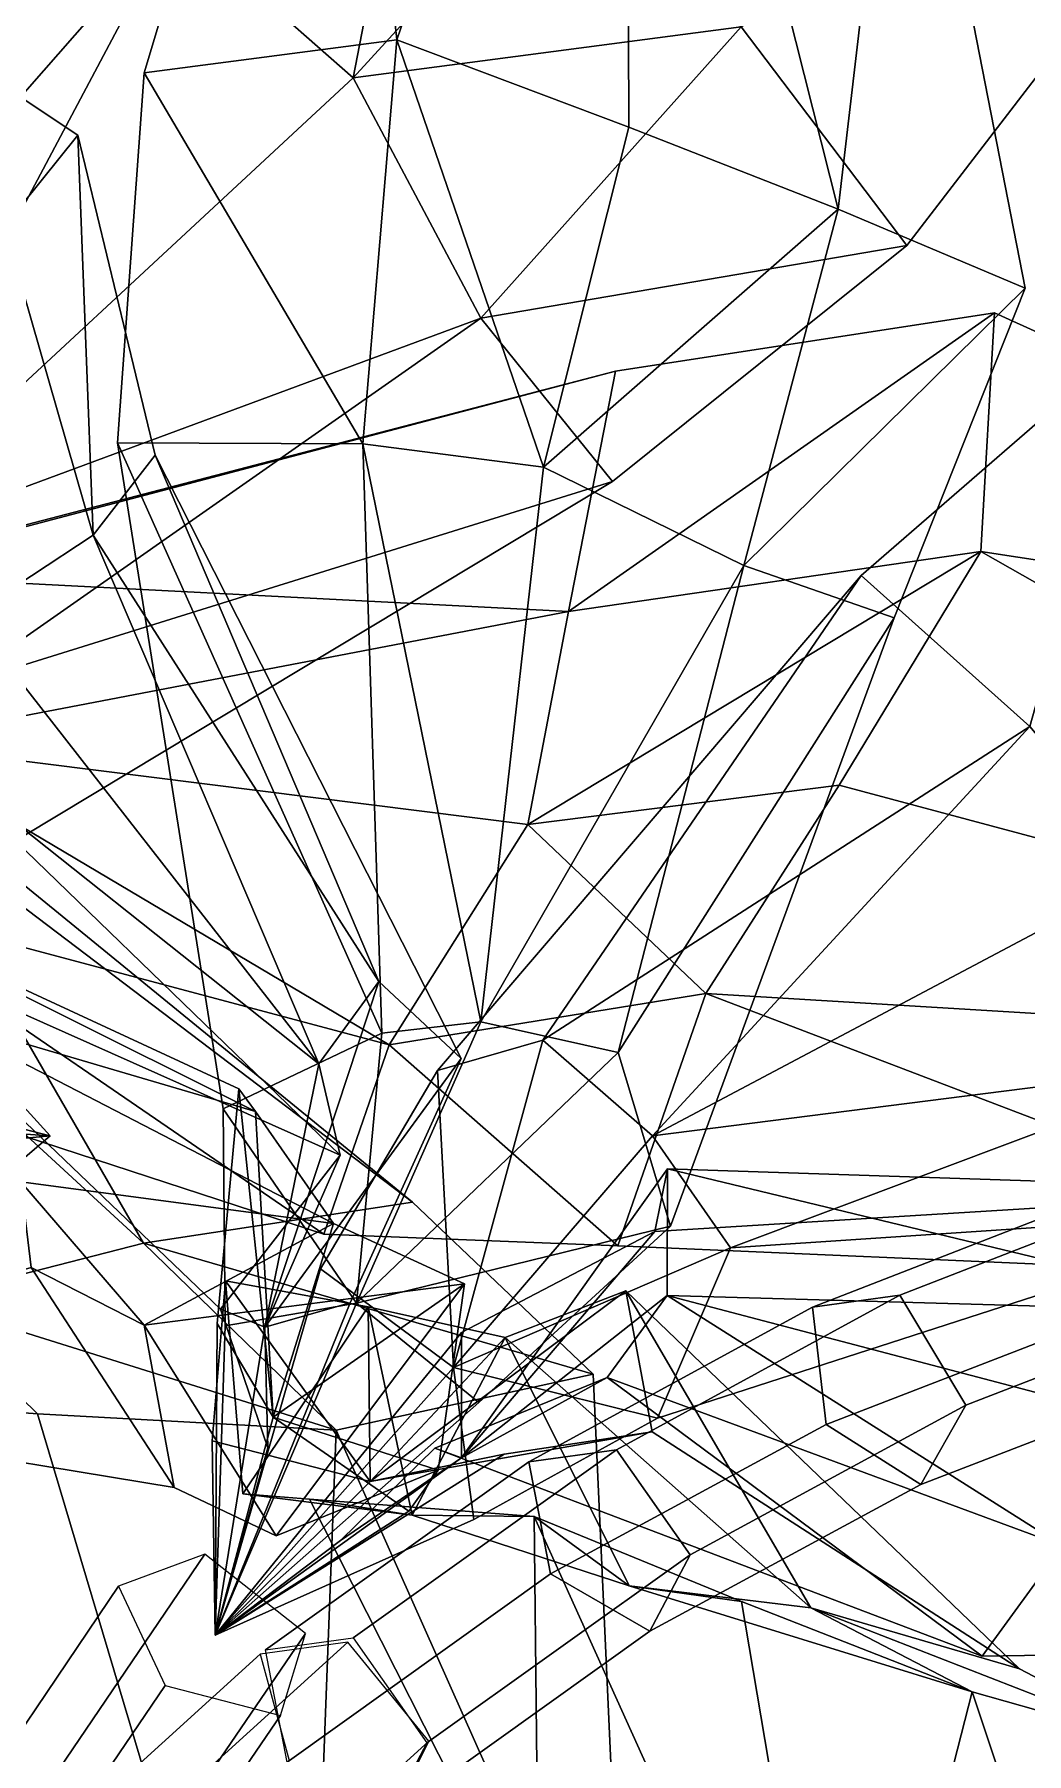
# Model space of a CAD drawing. Header units: metres. Extents: x -488 to 282, y -579 to 399.
# Drawn here: x 169.63 to 194.58, y 228.45 to 271.71 of the extents above; entities that cross this region are included whole.
import ezdxf

# ---------------------------------------------------------------- set-up
doc = ezdxf.new("R2010")
doc.units = ezdxf.units.M

msp = doc.modelspace()

# ---------------------------------------------------------------- linework, layer by layer
at = {"layer": 'coreopsi_1InfInt', "color": 3}
for points in [[(171.3314, 225.6401, 360.0461), (177.5114, 231.2582, 366.3873), (175.308, 230.9546, 368.8033), (169.1771, 225.3781, 362.5108)], [(173.3119, 223.0944, 360.2071), (179.5514, 228.7646, 366.6086), (177.5114, 231.2582, 366.3873), (171.3314, 225.6401, 360.0461)], [(169.1771, 225.3781, 362.5108), (175.308, 230.9546, 368.8033), (176.0393, 228.2806, 370.4598), (169.878, 222.6767, 364.1357)], [(172.4188, 221.2735, 362.7201), (178.6468, 226.9349, 369.1112), (179.5514, 228.7646, 366.6086), (173.3119, 223.0944, 360.2071)]]:
    msp.add_3dface(points, dxfattribs=at)
at = {"layer": 'coreopsi_1Pdcel', "color": 3}
for points in [[(191.3972, 239.9874, 380.1474), (198.8384, 242.8814, 387.2971), (196.6351, 242.5778, 389.7132), (189.1939, 239.6838, 382.5635)], [(193.0567, 237.2216, 379.9875), (200.2922, 240.0202, 386.9376), (198.8384, 242.8814, 387.2971), (191.3972, 239.9874, 380.1474)], [(189.1939, 239.6838, 382.5635), (196.6351, 242.5778, 389.7132), (196.7801, 239.5362, 390.7888), (189.5446, 236.7377, 383.8387)], [(184.2653, 236.1005, 373.155), (191.3972, 239.9874, 380.1474), (189.1939, 239.6838, 382.5635), (182.062, 235.7969, 375.5711)], [(182.062, 235.7969, 375.5711), (189.1939, 239.6838, 382.5635), (189.5446, 236.7377, 383.8387), (182.6087, 232.9737, 377.0406)], [(186.1208, 233.4577, 373.1894), (193.0567, 237.2216, 379.9875), (191.3972, 239.9874, 380.1474), (184.2653, 236.1005, 373.155)], [(191.9182, 235.2247, 382.2558), (199.0273, 237.9646, 389.0832), (200.2922, 240.0202, 386.9376), (193.0567, 237.2216, 379.9875)], [(189.5446, 236.7377, 383.8387), (196.7801, 239.5362, 390.7888), (199.0273, 237.9646, 389.0832), (191.9182, 235.2247, 382.2558)], [(185.1029, 231.5363, 375.5771), (191.9182, 235.2247, 382.2558), (193.0567, 237.2216, 379.9875), (186.1208, 233.4577, 373.1894)], [(182.6087, 232.9737, 377.0406), (189.5446, 236.7377, 383.8387), (191.9182, 235.2247, 382.2558), (185.1029, 231.5363, 375.5771)], [(177.644, 231.3655, 366.5218), (184.2653, 236.1005, 373.155), (182.062, 235.7969, 375.5711), (175.4407, 231.0619, 368.9378)], [(175.4407, 231.0619, 368.9378), (182.062, 235.7969, 375.5711), (182.6087, 232.9737, 377.0406), (175.9875, 228.2387, 370.4073)], [(179.4996, 228.7227, 366.5561), (186.1208, 233.4577, 373.1894), (184.2653, 236.1005, 373.155), (177.644, 231.3655, 366.5218)], [(169.4308, 226.8535, 360.6237), (173.9168, 233.4702, 367.3008), (171.7487, 232.6665, 369.5551), (167.3506, 226.1635, 362.9955)], [(171.8163, 224.6783, 360.7039), (176.4455, 231.48, 367.5721), (173.9168, 233.4702, 367.3008), (169.4308, 226.8535, 360.6237)], [(178.4816, 226.8013, 368.9438), (185.1029, 231.5363, 375.5771), (186.1208, 233.4577, 373.1894), (179.4996, 228.7227, 366.5561)], [(175.9875, 228.2387, 370.4073), (182.6087, 232.9737, 377.0406), (185.1029, 231.5363, 375.5771), (178.4816, 226.8013, 368.9438)], [(167.3506, 226.1635, 362.9955), (171.7487, 232.6665, 369.5551), (172.9172, 230.172, 371.2408), (168.4311, 223.5554, 364.5637)], [(171.1892, 222.6092, 363.1757), (175.8184, 229.4109, 370.0439), (176.4455, 231.48, 367.5721), (171.8163, 224.6783, 360.7039)], [(168.4311, 223.5554, 364.5637), (172.9172, 230.172, 371.2408), (175.8184, 229.4109, 370.0439), (171.1892, 222.6092, 363.1757)]]:
    msp.add_3dface(points, dxfattribs=at)
at = {"layer": 'coreopsi_1Petal1', "color": 3}
for points in [[(184.5103, 288.4387, 361.918), (177.1407, 286.5629, 367.104), (178.7415, 271.5692, 375.5932)], [(184.5103, 288.4387, 361.918), (178.7415, 271.5692, 375.5932), (177.1407, 286.5629, 367.104)], [(184.5103, 288.4387, 361.918), (178.7415, 271.5692, 375.5932), (184.5807, 269.3745, 374.4437)], [(184.5103, 288.4387, 361.918), (184.5807, 269.3745, 374.4437), (178.7415, 271.5692, 375.5932)], [(189.8455, 267.3092, 373.4946), (191.4576, 281.1165, 363.3979), (184.5103, 288.4387, 361.918)], [(189.8455, 267.3092, 373.4946), (184.5103, 288.4387, 361.918), (191.4576, 281.1165, 363.3979)], [(184.5807, 269.3745, 374.4437), (189.8455, 267.3092, 373.4946), (184.5103, 288.4387, 361.918)], [(184.5807, 269.3745, 374.4437), (184.5103, 288.4387, 361.918), (189.8455, 267.3092, 373.4946)], [(178.7415, 271.5692, 375.5932), (177.1407, 286.5629, 367.104), (172.3906, 270.7358, 377.2328)], [(178.7415, 271.5692, 375.5932), (172.3906, 270.7358, 377.2328), (177.1407, 286.5629, 367.104)], [(180.2318, 283.9312, 429.9157), (173.1601, 274.5591, 426.3235), (177.6488, 270.6123, 427.1602)], [(180.2318, 283.9312, 429.9157), (177.6488, 270.6123, 427.1602), (173.1601, 274.5591, 426.3235)], [(184.0649, 277.6402, 431.9188), (180.2318, 283.9312, 429.9157), (177.6488, 270.6123, 427.1602)], [(184.0649, 277.6402, 431.9188), (177.6488, 270.6123, 427.1602), (180.2318, 283.9312, 429.9157)], [(191.5683, 266.3904, 433.706), (204.3312, 283.0212, 429.6208), (187.4053, 271.8947, 433.7804)], [(191.5683, 266.3904, 433.706), (187.4053, 271.8947, 433.7804), (204.3312, 283.0212, 429.6208)], [(194.5479, 265.3249, 370.8805), (191.4576, 281.1165, 363.3979), (189.8455, 267.3092, 373.4946)], [(194.5479, 265.3249, 370.8805), (189.8455, 267.3092, 373.4946), (191.4576, 281.1165, 363.3979)], [(173.1601, 274.5591, 426.3235), (167.4145, 279.0027, 423.8568), (160.6999, 260.3441, 426.7857)], [(173.1601, 274.5591, 426.3235), (160.6999, 260.3441, 426.7857), (167.4145, 279.0027, 423.8568)], [(170.7247, 269.1678, 380.5741), (156.416, 278.6892, 384.992), (168.8776, 266.8724, 385.4938)], [(170.7247, 269.1678, 380.5741), (168.8776, 266.8724, 385.4938), (156.416, 278.6892, 384.992)], [(177.6488, 270.6123, 427.1602), (187.4053, 271.8947, 433.7804), (184.0649, 277.6402, 431.9188)], [(177.6488, 270.6123, 427.1602), (184.0649, 277.6402, 431.9188), (187.4053, 271.8947, 433.7804)], [(164.6687, 258.5722, 425.9357), (173.1601, 274.5591, 426.3235), (160.6999, 260.3441, 426.7857)], [(164.6687, 258.5722, 425.9357), (160.6999, 260.3441, 426.7857), (173.1601, 274.5591, 426.3235)], [(177.6488, 270.6123, 427.1602), (173.1601, 274.5591, 426.3235), (164.6687, 258.5722, 425.9357)], [(177.6488, 270.6123, 427.1602), (164.6687, 258.5722, 425.9357), (173.1601, 274.5591, 426.3235)], [(177.6488, 270.6123, 427.1602), (180.8535, 264.5697, 428.3483), (187.4053, 271.8947, 433.7804)], [(177.6488, 270.6123, 427.1602), (187.4053, 271.8947, 433.7804), (180.8535, 264.5697, 428.3483)], [(180.8535, 264.5697, 428.3483), (191.5683, 266.3904, 433.706), (187.4053, 271.8947, 433.7804)], [(180.8535, 264.5697, 428.3483), (187.4053, 271.8947, 433.7804), (191.5683, 266.3904, 433.706)], [(178.7415, 271.5692, 375.5932), (172.3906, 270.7358, 377.2328), (177.888, 261.4069, 375.8519)], [(178.7415, 271.5692, 375.5932), (177.888, 261.4069, 375.8519), (172.3906, 270.7358, 377.2328)], [(178.7415, 271.5692, 375.5932), (177.888, 261.4069, 375.8519), (182.4361, 260.821, 373.8227)], [(178.7415, 271.5692, 375.5932), (182.4361, 260.821, 373.8227), (177.888, 261.4069, 375.8519)], [(184.5807, 269.3745, 374.4437), (178.7415, 271.5692, 375.5932), (182.4361, 260.821, 373.8227)], [(184.5807, 269.3745, 374.4437), (182.4361, 260.821, 373.8227), (178.7415, 271.5692, 375.5932)], [(164.6687, 258.5722, 425.9357), (180.8535, 264.5697, 428.3483), (177.6488, 270.6123, 427.1602)], [(164.6687, 258.5722, 425.9357), (177.6488, 270.6123, 427.1602), (180.8535, 264.5697, 428.3483)], [(177.888, 261.4069, 375.8519), (172.3906, 270.7358, 377.2328), (171.7234, 261.4329, 377.4705)], [(177.888, 261.4069, 375.8519), (171.7234, 261.4329, 377.4705), (172.3906, 270.7358, 377.2328)], [(171.1122, 259.1106, 380.8239), (170.7247, 269.1678, 380.5741), (168.8776, 266.8724, 385.4938)], [(171.1122, 259.1106, 380.8239), (168.8776, 266.8724, 385.4938), (170.7247, 269.1678, 380.5741)], [(172.6655, 261.1201, 377.2332), (170.7247, 269.1678, 380.5741), (171.1122, 259.1106, 380.8239)], [(172.6655, 261.1201, 377.2332), (171.1122, 259.1106, 380.8239), (170.7247, 269.1678, 380.5741)], [(182.4361, 260.821, 373.8227), (189.8455, 267.3092, 373.4946), (184.5807, 269.3745, 374.4437)], [(182.4361, 260.821, 373.8227), (184.5807, 269.3745, 374.4437), (189.8455, 267.3092, 373.4946)], [(182.4361, 260.821, 373.8227), (187.4671, 258.3462, 372.4678), (189.8455, 267.3092, 373.4946)], [(182.4361, 260.821, 373.8227), (189.8455, 267.3092, 373.4946), (187.4671, 258.3462, 372.4678)], [(187.4671, 258.3462, 372.4678), (194.5479, 265.3249, 370.8805), (189.8455, 267.3092, 373.4946)], [(187.4671, 258.3462, 372.4678), (189.8455, 267.3092, 373.4946), (194.5479, 265.3249, 370.8805)], [(167.9981, 257.0612, 385.2254), (171.1122, 259.1106, 380.8239), (168.8776, 266.8724, 385.4938)], [(167.9981, 257.0612, 385.2254), (168.8776, 266.8724, 385.4938), (171.1122, 259.1106, 380.8239)], [(184.1668, 260.4536, 428.6646), (191.5683, 266.3904, 433.706), (180.8535, 264.5697, 428.3483)], [(184.1668, 260.4536, 428.6646), (180.8535, 264.5697, 428.3483), (191.5683, 266.3904, 433.706)], [(191.2544, 257.0304, 370.66), (194.5479, 265.3249, 370.8805), (187.4671, 258.3462, 372.4678)], [(191.2544, 257.0304, 370.66), (187.4671, 258.3462, 372.4678), (194.5479, 265.3249, 370.8805)], [(183.0632, 257.1903, 431.9907), (193.7778, 264.7002, 433.1743), (184.2466, 263.2365, 427.4207)], [(183.0632, 257.1903, 431.9907), (184.2466, 263.2365, 427.4207), (193.7778, 264.7002, 433.1743)], [(193.4339, 258.6979, 438.3878), (193.7778, 264.7002, 433.1743), (183.0632, 257.1903, 431.9907)], [(193.4339, 258.6979, 438.3878), (183.0632, 257.1903, 431.9907), (193.7778, 264.7002, 433.1743)], [(193.4339, 258.6979, 438.3878), (213.8993, 255.5603, 440.64), (193.7778, 264.7002, 433.1743)], [(193.4339, 258.6979, 438.3878), (193.7778, 264.7002, 433.1743), (213.8993, 255.5603, 440.64)], [(167.625, 255.2988, 426.7841), (180.8535, 264.5697, 428.3483), (164.6687, 258.5722, 425.9357)], [(167.625, 255.2988, 426.7841), (164.6687, 258.5722, 425.9357), (180.8535, 264.5697, 428.3483)], [(167.625, 255.2988, 426.7841), (184.1668, 260.4536, 428.6646), (180.8535, 264.5697, 428.3483)], [(167.625, 255.2988, 426.7841), (180.8535, 264.5697, 428.3483), (184.1668, 260.4536, 428.6646)], [(194.6584, 254.2957, 373.0282), (197.4368, 264.181, 369.3246), (190.4177, 258.0916, 370.1595)], [(194.6584, 254.2957, 373.0282), (190.4177, 258.0916, 370.1595), (197.4368, 264.181, 369.3246)], [(164.8701, 258.1264, 426.9238), (184.2466, 263.2365, 427.4207), (165.4874, 258.348, 420.8776)], [(164.8701, 258.1264, 426.9238), (165.4874, 258.348, 420.8776), (184.2466, 263.2365, 427.4207)], [(183.0632, 257.1903, 431.9907), (184.2466, 263.2365, 427.4207), (164.8701, 258.1264, 426.9238)], [(183.0632, 257.1903, 431.9907), (164.8701, 258.1264, 426.9238), (184.2466, 263.2365, 427.4207)], [(178.3641, 246.5751, 381.0111), (171.7234, 261.4329, 377.4705), (174.3826, 244.6768, 378.5457)], [(178.3641, 246.5751, 381.0111), (174.3826, 244.6768, 378.5457), (171.7234, 261.4329, 377.4705)], [(177.888, 261.4069, 375.8519), (171.7234, 261.4329, 377.4705), (178.3641, 246.5751, 381.0111)], [(177.888, 261.4069, 375.8519), (178.3641, 246.5751, 381.0111), (171.7234, 261.4329, 377.4705)], [(180.8603, 246.8681, 378.3234), (177.888, 261.4069, 375.8519), (178.3641, 246.5751, 381.0111)], [(180.8603, 246.8681, 378.3234), (178.3641, 246.5751, 381.0111), (177.888, 261.4069, 375.8519)], [(182.4361, 260.821, 373.8227), (177.888, 261.4069, 375.8519), (180.8603, 246.8681, 378.3234)], [(182.4361, 260.821, 373.8227), (180.8603, 246.8681, 378.3234), (177.888, 261.4069, 375.8519)], [(178.2956, 247.8747, 378.8287), (172.6655, 261.1201, 377.2332), (171.1122, 259.1106, 380.8239)], [(178.2956, 247.8747, 378.8287), (171.1122, 259.1106, 380.8239), (172.6655, 261.1201, 377.2332)], [(180.3665, 245.9381, 375.0853), (172.6655, 261.1201, 377.2332), (178.2956, 247.8747, 378.8287)], [(180.3665, 245.9381, 375.0853), (178.2956, 247.8747, 378.8287), (172.6655, 261.1201, 377.2332)], [(180.8603, 246.8681, 378.3234), (187.4671, 258.3462, 372.4678), (182.4361, 260.821, 373.8227)], [(180.8603, 246.8681, 378.3234), (182.4361, 260.821, 373.8227), (187.4671, 258.3462, 372.4678)], [(166.7292, 249.96, 425.1599), (184.1668, 260.4536, 428.6646), (167.625, 255.2988, 426.7841)], [(166.7292, 249.96, 425.1599), (167.625, 255.2988, 426.7841), (184.1668, 260.4536, 428.6646)], [(176.7841, 245.8066, 381.5427), (171.1122, 259.1106, 380.8239), (167.9981, 257.0612, 385.2254)], [(176.7841, 245.8066, 381.5427), (167.9981, 257.0612, 385.2254), (171.1122, 259.1106, 380.8239)], [(178.2956, 247.8747, 378.8287), (171.1122, 259.1106, 380.8239), (176.7841, 245.8066, 381.5427)], [(178.2956, 247.8747, 378.8287), (176.7841, 245.8066, 381.5427), (171.1122, 259.1106, 380.8239)], [(193.4339, 258.6979, 438.3878), (183.0632, 257.1903, 431.9907), (182.04, 251.8272, 434.563)], [(193.4339, 258.6979, 438.3878), (182.04, 251.8272, 434.563), (183.0632, 257.1903, 431.9907)], [(189.8675, 252.817, 441.701), (193.4339, 258.6979, 438.3878), (182.04, 251.8272, 434.563)], [(189.8675, 252.817, 441.701), (182.04, 251.8272, 434.563), (193.4339, 258.6979, 438.3878)], [(216.1555, 245.7814, 445.3317), (193.4339, 258.6979, 438.3878), (189.8675, 252.817, 441.701)], [(216.1555, 245.7814, 445.3317), (189.8675, 252.817, 441.701), (193.4339, 258.6979, 438.3878)], [(216.1555, 245.7814, 445.3317), (213.8993, 255.5603, 440.64), (193.4339, 258.6979, 438.3878)], [(216.1555, 245.7814, 445.3317), (193.4339, 258.6979, 438.3878), (213.8993, 255.5603, 440.64)], [(184.307, 246.0912, 377.1216), (187.4671, 258.3462, 372.4678), (180.8603, 246.8681, 378.3234)], [(184.307, 246.0912, 377.1216), (180.8603, 246.8681, 378.3234), (187.4671, 258.3462, 372.4678)], [(184.307, 246.0912, 377.1216), (191.2544, 257.0304, 370.66), (187.4671, 258.3462, 372.4678)], [(184.307, 246.0912, 377.1216), (187.4671, 258.3462, 372.4678), (191.2544, 257.0304, 370.66)], [(165.7665, 253.8759, 427.7863), (183.0632, 257.1903, 431.9907), (164.8701, 258.1264, 426.9238)], [(165.7665, 253.8759, 427.7863), (164.8701, 258.1264, 426.9238), (183.0632, 257.1903, 431.9907)], [(182.4199, 246.403, 378.9231), (190.4177, 258.0916, 370.1595), (179.7662, 245.6415, 374.6909)], [(182.4199, 246.403, 378.9231), (179.7662, 245.6415, 374.6909), (190.4177, 258.0916, 370.1595)], [(194.6584, 254.2957, 373.0282), (190.4177, 258.0916, 370.1595), (182.4199, 246.403, 378.9231)], [(194.6584, 254.2957, 373.0282), (182.4199, 246.403, 378.9231), (190.4177, 258.0916, 370.1595)], [(182.04, 251.8272, 434.563), (183.0632, 257.1903, 431.9907), (165.7665, 253.8759, 427.7863)], [(182.04, 251.8272, 434.563), (165.7665, 253.8759, 427.7863), (183.0632, 257.1903, 431.9907)], [(167.9981, 257.0612, 385.2254), (166.5112, 253.9791, 388.891), (176.7841, 245.8066, 381.5427)], [(167.9981, 257.0612, 385.2254), (176.7841, 245.8066, 381.5427), (166.5112, 253.9791, 388.891)], [(185.6256, 241.7262, 375.9992), (191.2544, 257.0304, 370.66), (184.307, 246.0912, 377.1216)], [(185.6256, 241.7262, 375.9992), (184.307, 246.0912, 377.1216), (191.2544, 257.0304, 370.66)], [(166.5112, 253.9791, 388.891), (164.1002, 249.4011, 392.6125), (177.32, 243.5125, 384.3694)], [(166.5112, 253.9791, 388.891), (177.32, 243.5125, 384.3694), (164.1002, 249.4011, 392.6125)], [(176.7841, 245.8066, 381.5427), (166.5112, 253.9791, 388.891), (177.32, 243.5125, 384.3694)], [(176.7841, 245.8066, 381.5427), (177.32, 243.5125, 384.3694), (166.5112, 253.9791, 388.891)], [(185.178, 243.9973, 378.5406), (194.6584, 254.2957, 373.0282), (182.4199, 246.403, 378.9231)], [(185.178, 243.9973, 378.5406), (182.4199, 246.403, 378.9231), (194.6584, 254.2957, 373.0282)], [(197.7293, 250.6527, 374.5919), (194.6584, 254.2957, 373.0282), (185.178, 243.9973, 378.5406)], [(197.7293, 250.6527, 374.5919), (185.178, 243.9973, 378.5406), (194.6584, 254.2957, 373.0282)], [(161.9533, 250.8845, 429.8745), (172.3785, 241.2981, 441.1552), (165.2058, 253.6959, 428.8108)], [(161.9533, 250.8845, 429.8745), (165.2058, 253.6959, 428.8108), (172.3785, 241.2981, 441.1552)], [(164.4713, 250.0435, 429.7382), (178.5537, 246.2879, 436.8773), (165.7665, 253.8759, 427.7863)], [(164.4713, 250.0435, 429.7382), (165.7665, 253.8759, 427.7863), (178.5537, 246.2879, 436.8773)], [(165.2058, 253.6959, 428.8108), (179.1359, 242.3295, 437.6744), (167.29, 251.3133, 423.6179)], [(165.2058, 253.6959, 428.8108), (167.29, 251.3133, 423.6179), (179.1359, 242.3295, 437.6744)], [(172.3785, 241.2981, 441.1552), (179.1359, 242.3295, 437.6744), (165.2058, 253.6959, 428.8108)], [(172.3785, 241.2981, 441.1552), (165.2058, 253.6959, 428.8108), (179.1359, 242.3295, 437.6744)], [(165.7665, 253.8759, 427.7863), (178.5537, 246.2879, 436.8773), (182.04, 251.8272, 434.563)], [(165.7665, 253.8759, 427.7863), (182.04, 251.8272, 434.563), (178.5537, 246.2879, 436.8773)], [(182.04, 251.8272, 434.563), (186.517, 247.5749, 444.6889), (189.8675, 252.817, 441.701)], [(182.04, 251.8272, 434.563), (189.8675, 252.817, 441.701), (186.517, 247.5749, 444.6889)], [(189.8675, 252.817, 441.701), (186.517, 247.5749, 444.6889), (216.1555, 245.7814, 445.3317)], [(189.8675, 252.817, 441.701), (216.1555, 245.7814, 445.3317), (186.517, 247.5749, 444.6889)], [(182.04, 251.8272, 434.563), (178.5537, 246.2879, 436.8773), (186.517, 247.5749, 444.6889)], [(182.04, 251.8272, 434.563), (186.517, 247.5749, 444.6889), (178.5537, 246.2879, 436.8773)], [(166.7872, 239.8615, 442.9157), (172.3785, 241.2981, 441.1552), (161.9533, 250.8845, 429.8745)], [(166.7872, 239.8615, 442.9157), (161.9533, 250.8845, 429.8745), (172.3785, 241.2981, 441.1552)], [(185.178, 243.9973, 378.5406), (199.4812, 245.8142, 377.1977), (197.7293, 250.6527, 374.5919)], [(185.178, 243.9973, 378.5406), (197.7293, 250.6527, 374.5919), (199.4812, 245.8142, 377.1977)], [(160.1138, 247.0156, 427.7921), (176.9069, 241.5196, 438.4809), (164.4713, 250.0435, 429.7382)], [(160.1138, 247.0156, 427.7921), (164.4713, 250.0435, 429.7382), (176.9069, 241.5196, 438.4809)], [(164.4713, 250.0435, 429.7382), (176.9069, 241.5196, 438.4809), (178.5537, 246.2879, 436.8773)], [(164.4713, 250.0435, 429.7382), (178.5537, 246.2879, 436.8773), (176.9069, 241.5196, 438.4809)], [(174.7689, 245.1807, 378.8704), (164.6226, 249.8867, 391.8826), (175.1934, 244.6073, 383.5118)], [(174.7689, 245.1807, 378.8704), (175.1934, 244.6073, 383.5118), (164.6226, 249.8867, 391.8826)], [(175.1934, 244.6073, 383.5118), (164.6226, 249.8867, 391.8826), (167.1175, 246.9818, 394.0461)], [(175.1934, 244.6073, 383.5118), (167.1175, 246.9818, 394.0461), (164.6226, 249.8867, 391.8826)], [(177.32, 243.5125, 384.3694), (164.1002, 249.4011, 392.6125), (174.313, 239.6353, 383.1615)], [(177.32, 243.5125, 384.3694), (174.313, 239.6353, 383.1615), (164.1002, 249.4011, 392.6125)], [(175.4277, 239.1863, 375.7426), (178.2956, 247.8747, 378.8287), (176.7841, 245.8066, 381.5427)], [(175.4277, 239.1863, 375.7426), (176.7841, 245.8066, 381.5427), (178.2956, 247.8747, 378.8287)], [(175.4277, 239.1863, 375.7426), (180.3665, 245.9381, 375.0853), (178.2956, 247.8747, 378.8287)], [(175.4277, 239.1863, 375.7426), (178.2956, 247.8747, 378.8287), (180.3665, 245.9381, 375.0853)], [(178.5537, 246.2879, 436.8773), (184.3026, 241.2319, 446.2695), (186.517, 247.5749, 444.6889)], [(178.5537, 246.2879, 436.8773), (186.517, 247.5749, 444.6889), (184.3026, 241.2319, 446.2695)], [(184.3026, 241.2319, 446.2695), (205.5514, 240.3077, 448.2195), (186.517, 247.5749, 444.6889)], [(184.3026, 241.2319, 446.2695), (186.517, 247.5749, 444.6889), (205.5514, 240.3077, 448.2195)], [(186.517, 247.5749, 444.6889), (205.5514, 240.3077, 448.2195), (216.1555, 245.7814, 445.3317)], [(186.517, 247.5749, 444.6889), (216.1555, 245.7814, 445.3317), (205.5514, 240.3077, 448.2195)], [(175.1934, 244.6073, 383.5118), (167.1175, 246.9818, 394.0461), (177.15, 241.7916, 384.9854)], [(175.1934, 244.6073, 383.5118), (177.15, 241.7916, 384.9854), (167.1175, 246.9818, 394.0461)], [(177.15, 241.7916, 384.9854), (167.1175, 246.9818, 394.0461), (169.2941, 242.8402, 397.4196)], [(177.15, 241.7916, 384.9854), (169.2941, 242.8402, 397.4196), (167.1175, 246.9818, 394.0461)], [(170.0253, 244, 339.5152), (159.8656, 246.567, 340.2415), (159.8203, 244.6854, 342.5329)], [(170.0253, 244, 339.5152), (159.8203, 244.6854, 342.5329), (159.8656, 246.567, 340.2415)], [(170.0253, 244, 339.5152), (167.4682, 246.8047, 337.4876), (159.8656, 246.567, 340.2415)], [(170.0253, 244, 339.5152), (159.8656, 246.567, 340.2415), (167.4682, 246.8047, 337.4876)], [(178.3641, 246.5751, 381.0111), (174.3826, 244.6768, 378.5457), (177.73, 239.7859, 373.9244)], [(178.3641, 246.5751, 381.0111), (177.73, 239.7859, 373.9244), (174.3826, 244.6768, 378.5457)], [(177.73, 239.7859, 373.9244), (184.307, 246.0912, 377.1216), (180.8603, 246.8681, 378.3234)], [(177.73, 239.7859, 373.9244), (180.8603, 246.8681, 378.3234), (184.307, 246.0912, 377.1216)], [(180.8603, 246.8681, 378.3234), (178.3641, 246.5751, 381.0111), (177.73, 239.7859, 373.9244)], [(180.8603, 246.8681, 378.3234), (177.73, 239.7859, 373.9244), (178.3641, 246.5751, 381.0111)], [(176.9069, 241.5196, 438.4809), (184.3026, 241.2319, 446.2695), (178.5537, 246.2879, 436.8773)], [(176.9069, 241.5196, 438.4809), (178.5537, 246.2879, 436.8773), (184.3026, 241.2319, 446.2695)], [(182.4199, 246.403, 378.9231), (179.7662, 245.6415, 374.6909), (180.1686, 238.1644, 374.047)], [(182.4199, 246.403, 378.9231), (180.1686, 238.1644, 374.047), (179.7662, 245.6415, 374.6909)], [(185.178, 243.9973, 378.5406), (182.4199, 246.403, 378.9231), (180.1686, 238.1644, 374.047)], [(185.178, 243.9973, 378.5406), (180.1686, 238.1644, 374.047), (182.4199, 246.403, 378.9231)], [(177.5759, 239.7984, 372.2738), (180.3665, 245.9381, 375.0853), (175.4277, 239.1863, 375.7426)], [(177.5759, 239.7984, 372.2738), (175.4277, 239.1863, 375.7426), (180.3665, 245.9381, 375.0853)], [(176.7841, 245.8066, 381.5427), (177.32, 243.5125, 384.3694), (175.4277, 239.1863, 375.7426)], [(176.7841, 245.8066, 381.5427), (175.4277, 239.1863, 375.7426), (177.32, 243.5125, 384.3694)], [(177.73, 239.7859, 373.9244), (185.6256, 241.7262, 375.9992), (184.307, 246.0912, 377.1216)], [(177.73, 239.7859, 373.9244), (184.307, 246.0912, 377.1216), (185.6256, 241.7262, 375.9992)], [(187.1346, 241.1817, 380.0142), (199.4812, 245.8142, 377.1977), (185.178, 243.9973, 378.5406)], [(187.1346, 241.1817, 380.0142), (185.178, 243.9973, 378.5406), (199.4812, 245.8142, 377.1977)], [(187.1346, 241.1817, 380.0142), (201.5051, 242.1365, 378.51), (199.4812, 245.8142, 377.1977)], [(187.1346, 241.1817, 380.0142), (199.4812, 245.8142, 377.1977), (201.5051, 242.1365, 378.51)], [(180.1686, 238.1644, 374.047), (179.7662, 245.6415, 374.6909), (176.8257, 240.6465, 373.777)], [(180.1686, 238.1644, 374.047), (176.8257, 240.6465, 373.777), (179.7662, 245.6415, 374.6909)], [(174.2238, 239.2725, 374.6061), (174.7689, 245.1807, 378.8704), (175.6344, 236.9187, 377.6871)], [(174.2238, 239.2725, 374.6061), (175.6344, 236.9187, 377.6871), (174.7689, 245.1807, 378.8704)], [(175.6344, 236.9187, 377.6871), (174.7689, 245.1807, 378.8704), (175.1934, 244.6073, 383.5118)], [(175.6344, 236.9187, 377.6871), (175.1934, 244.6073, 383.5118), (174.7689, 245.1807, 378.8704)], [(159.8203, 244.6854, 342.5329), (159.7275, 243.0036, 344.6185), (170.0253, 244, 339.5152)], [(159.8203, 244.6854, 342.5329), (170.0253, 244, 339.5152), (159.7275, 243.0036, 344.6185)], [(177.73, 239.7859, 373.9244), (174.3826, 244.6768, 378.5457), (174.4256, 239.2129, 376.4067)], [(177.73, 239.7859, 373.9244), (174.4256, 239.2129, 376.4067), (174.3826, 244.6768, 378.5457)], [(175.6344, 236.9187, 377.6871), (175.1934, 244.6073, 383.5118), (177.15, 241.7916, 384.9854)], [(175.6344, 236.9187, 377.6871), (177.15, 241.7916, 384.9854), (175.1934, 244.6073, 383.5118)], [(159.7275, 243.0036, 344.6185), (167.4932, 241.8393, 342.9304), (170.0253, 244, 339.5152)], [(159.7275, 243.0036, 344.6185), (170.0253, 244, 339.5152), (167.4932, 241.8393, 342.9304)], [(180.1686, 238.1644, 374.047), (187.1346, 241.1817, 380.0142), (185.178, 243.9973, 378.5406)], [(180.1686, 238.1644, 374.047), (185.178, 243.9973, 378.5406), (187.1346, 241.1817, 380.0142)], [(177.32, 243.5125, 384.3694), (174.313, 239.6353, 383.1615), (175.4277, 239.1863, 375.7426)], [(177.32, 243.5125, 384.3694), (175.4277, 239.1863, 375.7426), (174.313, 239.6353, 383.1615)], [(185.5439, 239.9824, 381.9833), (185.5485, 243.1632, 380.1333), (180.3753, 235.8968, 375.9915)], [(185.5439, 239.9824, 381.9833), (180.3753, 235.8968, 375.9915), (185.5485, 243.1632, 380.1333)], [(185.5485, 243.1632, 380.1333), (185.2351, 241.5925, 375.3408), (180.3753, 235.8968, 375.9915)], [(185.5485, 243.1632, 380.1333), (180.3753, 235.8968, 375.9915), (185.2351, 241.5925, 375.3408)], [(185.5485, 243.1632, 380.1333), (202.0275, 242.6221, 377.78), (185.2351, 241.5925, 375.3408)], [(185.5485, 243.1632, 380.1333), (185.2351, 241.5925, 375.3408), (202.0275, 242.6221, 377.78)], [(185.5439, 239.9824, 381.9833), (200.5354, 239.5518, 383.1623), (185.5485, 243.1632, 380.1333)], [(185.5439, 239.9824, 381.9833), (185.5485, 243.1632, 380.1333), (200.5354, 239.5518, 383.1623)], [(200.5354, 239.5518, 383.1623), (202.0275, 242.6221, 377.78), (185.5485, 243.1632, 380.1333)], [(200.5354, 239.5518, 383.1623), (185.5485, 243.1632, 380.1333), (202.0275, 242.6221, 377.78)], [(169.2941, 242.8402, 397.4196), (172.3882, 239.2352, 399.025), (177.15, 241.7916, 384.9854)], [(169.2941, 242.8402, 397.4196), (177.15, 241.7916, 384.9854), (172.3882, 239.2352, 399.025)], [(169.5519, 240.6874, 408.716), (172.3882, 239.2352, 399.025), (169.2941, 242.8402, 397.4196)], [(169.5519, 240.6874, 408.716), (169.2941, 242.8402, 397.4196), (172.3882, 239.2352, 399.025)], [(172.3785, 241.2981, 441.1552), (183.6808, 238.0039, 446.987), (179.1359, 242.3295, 437.6744)], [(172.3785, 241.2981, 441.1552), (179.1359, 242.3295, 437.6744), (183.6808, 238.0039, 446.987)], [(177.15, 241.7916, 384.9854), (172.3882, 239.2352, 399.025), (180.4485, 240.2727, 385.5796)], [(177.15, 241.7916, 384.9854), (180.4485, 240.2727, 385.5796), (172.3882, 239.2352, 399.025)], [(177.15, 241.7916, 384.9854), (180.4485, 240.2727, 385.5796), (175.6344, 236.9187, 377.6871)], [(177.15, 241.7916, 384.9854), (175.6344, 236.9187, 377.6871), (180.4485, 240.2727, 385.5796)], [(185.2966, 236.8959, 380.5667), (201.5051, 242.1365, 378.51), (187.1346, 241.1817, 380.0142)], [(185.2966, 236.8959, 380.5667), (187.1346, 241.1817, 380.0142), (201.5051, 242.1365, 378.51)], [(180.8039, 237.2901, 372.7648), (185.6256, 241.7262, 375.9992), (177.73, 239.7859, 373.9244)], [(180.8039, 237.2901, 372.7648), (177.73, 239.7859, 373.9244), (185.6256, 241.7262, 375.9992)], [(180.3753, 235.8968, 375.9915), (185.2351, 241.5925, 375.3408), (180.3709, 239.0528, 373.2622)], [(180.3753, 235.8968, 375.9915), (180.3709, 239.0528, 373.2622), (185.2351, 241.5925, 375.3408)], [(177.2182, 236.5891, 451.4095), (172.3785, 241.2981, 441.1552), (166.7872, 239.8615, 442.9157)], [(177.2182, 236.5891, 451.4095), (166.7872, 239.8615, 442.9157), (172.3785, 241.2981, 441.1552)], [(177.2182, 236.5891, 451.4095), (183.6808, 238.0039, 446.987), (172.3785, 241.2981, 441.1552)], [(177.2182, 236.5891, 451.4095), (172.3785, 241.2981, 441.1552), (183.6808, 238.0039, 446.987)], [(180.1686, 238.1644, 374.047), (185.2966, 236.8959, 380.5667), (187.1346, 241.1817, 380.0142)], [(180.1686, 238.1644, 374.047), (187.1346, 241.1817, 380.0142), (185.2966, 236.8959, 380.5667)], [(169.5519, 240.6874, 408.716), (158.7014, 237.5332, 421.8216), (173.1467, 235.1529, 409.1204)], [(169.5519, 240.6874, 408.716), (173.1467, 235.1529, 409.1204), (158.7014, 237.5332, 421.8216)], [(169.5519, 240.6874, 408.716), (173.1467, 235.1529, 409.1204), (172.3882, 239.2352, 399.025)], [(169.5519, 240.6874, 408.716), (172.3882, 239.2352, 399.025), (173.1467, 235.1529, 409.1204)], [(180.1686, 238.1644, 374.047), (176.8257, 240.6465, 373.777), (174.1795, 231.4348, 369.1408)], [(180.1686, 238.1644, 374.047), (174.1795, 231.4348, 369.1408), (176.8257, 240.6465, 373.777)], [(172.3882, 239.2352, 399.025), (175.7099, 233.9316, 400.233), (180.4485, 240.2727, 385.5796)], [(172.3882, 239.2352, 399.025), (180.4485, 240.2727, 385.5796), (175.7099, 233.9316, 400.233)], [(174.1033, 236.3232, 377.3505), (174.4398, 240.3505, 383.4379), (178.073, 235.2972, 377.8098)], [(174.1033, 236.3232, 377.3505), (178.073, 235.2972, 377.8098), (174.4398, 240.3505, 383.4379)], [(178.073, 235.2972, 377.8098), (174.4398, 240.3505, 383.4379), (178.0211, 239.6978, 386.4044)], [(178.073, 235.2972, 377.8098), (178.0211, 239.6978, 386.4044), (174.4398, 240.3505, 383.4379)], [(174.4398, 240.3505, 383.4379), (174.8732, 234.9928, 399.7326), (178.0211, 239.6978, 386.4044)], [(174.4398, 240.3505, 383.4379), (178.0211, 239.6978, 386.4044), (174.8732, 234.9928, 399.7326)], [(180.4485, 240.2727, 385.5796), (179.782, 235.5863, 383.8113), (175.6344, 236.9187, 377.6871)], [(180.4485, 240.2727, 385.5796), (175.6344, 236.9187, 377.6871), (179.782, 235.5863, 383.8113)], [(180.4485, 240.2727, 385.5796), (175.7099, 233.9316, 400.233), (179.782, 235.5863, 383.8113)], [(180.4485, 240.2727, 385.5796), (179.782, 235.5863, 383.8113), (175.7099, 233.9316, 400.233)], [(181.4677, 238.9209, 385.2026), (184.5044, 240.1006, 383.4916), (178.073, 235.2972, 377.8098)], [(181.4677, 238.9209, 385.2026), (178.073, 235.2972, 377.8098), (184.5044, 240.1006, 383.4916)], [(184.5044, 240.1006, 383.4916), (185.1655, 236.551, 379.9565), (178.073, 235.2972, 377.8098)], [(184.5044, 240.1006, 383.4916), (178.073, 235.2972, 377.8098), (185.1655, 236.551, 379.9565)], [(181.4677, 238.9209, 385.2026), (189.1586, 232.124, 396.2013), (184.5044, 240.1006, 383.4916)], [(181.4677, 238.9209, 385.2026), (184.5044, 240.1006, 383.4916), (189.1586, 232.124, 396.2013)], [(184.5044, 240.1006, 383.4916), (194.4042, 230.5903, 392.9221), (185.1655, 236.551, 379.9565)], [(184.5044, 240.1006, 383.4916), (185.1655, 236.551, 379.9565), (194.4042, 230.5903, 392.9221)], [(189.1586, 232.124, 396.2013), (194.4042, 230.5903, 392.9221), (184.5044, 240.1006, 383.4916)], [(189.1586, 232.124, 396.2013), (184.5044, 240.1006, 383.4916), (194.4042, 230.5903, 392.9221)], [(166.7872, 239.8615, 442.9157), (162.9247, 237.5157, 453.881), (169.712, 237.0051, 452.7385)], [(166.7872, 239.8615, 442.9157), (169.712, 237.0051, 452.7385), (162.9247, 237.5157, 453.881)], [(169.712, 237.0051, 452.7385), (177.2182, 236.5891, 451.4095), (166.7872, 239.8615, 442.9157)], [(169.712, 237.0051, 452.7385), (166.7872, 239.8615, 442.9157), (177.2182, 236.5891, 451.4095)], [(174.1795, 231.4348, 369.1408), (177.5759, 239.7984, 372.2738), (175.4277, 239.1863, 375.7426)], [(174.1795, 231.4348, 369.1408), (175.4277, 239.1863, 375.7426), (177.5759, 239.7984, 372.2738)], [(174.1795, 231.4348, 369.1408), (180.8039, 237.2901, 372.7648), (177.73, 239.7859, 373.9244)], [(174.1795, 231.4348, 369.1408), (177.73, 239.7859, 373.9244), (180.8039, 237.2901, 372.7648)], [(177.73, 239.7859, 373.9244), (174.4256, 239.2129, 376.4067), (174.1795, 231.4348, 369.1408)], [(177.73, 239.7859, 373.9244), (174.1795, 231.4348, 369.1408), (174.4256, 239.2129, 376.4067)], [(175.4277, 239.1863, 375.7426), (174.313, 239.6353, 383.1615), (175.5015, 236.1442, 378.5974)], [(175.4277, 239.1863, 375.7426), (175.5015, 236.1442, 378.5974), (174.313, 239.6353, 383.1615)], [(178.0211, 239.6978, 386.4044), (174.8732, 234.9928, 399.7326), (179.1316, 234.4498, 398.776)], [(178.0211, 239.6978, 386.4044), (179.1316, 234.4498, 398.776), (174.8732, 234.9928, 399.7326)], [(178.073, 235.2972, 377.8098), (178.0211, 239.6978, 386.4044), (181.4677, 238.9209, 385.2026)], [(178.073, 235.2972, 377.8098), (181.4677, 238.9209, 385.2026), (178.0211, 239.6978, 386.4044)], [(178.0211, 239.6978, 386.4044), (179.1316, 234.4498, 398.776), (181.4677, 238.9209, 385.2026)], [(178.0211, 239.6978, 386.4044), (181.4677, 238.9209, 385.2026), (179.1316, 234.4498, 398.776)], [(180.3753, 235.8968, 375.9915), (184.0324, 237.9143, 384.6973), (185.5439, 239.9824, 381.9833)], [(180.3753, 235.8968, 375.9915), (185.5439, 239.9824, 381.9833), (184.0324, 237.9143, 384.6973)], [(184.0324, 237.9143, 384.6973), (195.4865, 233.6854, 390.42), (185.5439, 239.9824, 381.9833)], [(184.0324, 237.9143, 384.6973), (185.5439, 239.9824, 381.9833), (195.4865, 233.6854, 390.42)], [(185.5439, 239.9824, 381.9833), (195.4865, 233.6854, 390.42), (199.0253, 236.4317, 386.786)], [(185.5439, 239.9824, 381.9833), (199.0253, 236.4317, 386.786), (195.4865, 233.6854, 390.42)], [(199.0253, 236.4317, 386.786), (200.5354, 239.5518, 383.1623), (185.5439, 239.9824, 381.9833)], [(199.0253, 236.4317, 386.786), (185.5439, 239.9824, 381.9833), (200.5354, 239.5518, 383.1623)], [(172.3882, 239.2352, 399.025), (173.1467, 235.1529, 409.1204), (175.7099, 233.9316, 400.233)], [(172.3882, 239.2352, 399.025), (175.7099, 233.9316, 400.233), (173.1467, 235.1529, 409.1204)], [(174.1795, 231.4348, 369.1408), (174.2238, 239.2725, 374.6061), (175.6344, 236.9187, 377.6871)], [(174.1795, 231.4348, 369.1408), (175.6344, 236.9187, 377.6871), (174.2238, 239.2725, 374.6061)], [(175.4277, 239.1863, 375.7426), (175.5015, 236.1442, 378.5974), (174.1795, 231.4348, 369.1408)], [(175.4277, 239.1863, 375.7426), (174.1795, 231.4348, 369.1408), (175.5015, 236.1442, 378.5974)], [(180.3753, 235.8968, 375.9915), (180.3709, 239.0528, 373.2622), (174.1795, 231.4348, 369.1408)], [(180.3753, 235.8968, 375.9915), (174.1795, 231.4348, 369.1408), (180.3709, 239.0528, 373.2622)], [(181.4677, 238.9209, 385.2026), (179.1316, 234.4498, 398.776), (184.5874, 232.672, 398.1888)], [(181.4677, 238.9209, 385.2026), (184.5874, 232.672, 398.1888), (179.1316, 234.4498, 398.776)], [(184.5874, 232.672, 398.1888), (189.1586, 232.124, 396.2013), (181.4677, 238.9209, 385.2026)], [(184.5874, 232.672, 398.1888), (181.4677, 238.9209, 385.2026), (189.1586, 232.124, 396.2013)], [(174.1795, 231.4348, 369.1408), (180.6834, 234.3409, 375.5092), (180.1686, 238.1644, 374.047)], [(174.1795, 231.4348, 369.1408), (180.1686, 238.1644, 374.047), (180.6834, 234.3409, 375.5092)], [(177.2182, 236.5891, 451.4095), (184.4843, 220.2805, 462.1324), (183.6808, 238.0039, 446.987)], [(177.2182, 236.5891, 451.4095), (183.6808, 238.0039, 446.987), (184.4843, 220.2805, 462.1324)], [(180.3753, 235.8968, 375.9915), (179.6989, 236.1385, 384.3518), (184.0324, 237.9143, 384.6973)], [(180.3753, 235.8968, 375.9915), (184.0324, 237.9143, 384.6973), (179.6989, 236.1385, 384.3518)], [(179.6989, 236.1385, 384.3518), (193.4622, 230.9031, 393.1594), (184.0324, 237.9143, 384.6973)], [(179.6989, 236.1385, 384.3518), (184.0324, 237.9143, 384.6973), (193.4622, 230.9031, 393.1594)], [(180.6834, 234.3409, 375.5092), (185.2966, 236.8959, 380.5667), (180.1686, 238.1644, 374.047)], [(180.6834, 234.3409, 375.5092), (180.1686, 238.1644, 374.047), (185.2966, 236.8959, 380.5667)], [(184.0324, 237.9143, 384.6973), (193.4622, 230.9031, 393.1594), (195.4865, 233.6854, 390.42)], [(184.0324, 237.9143, 384.6973), (195.4865, 233.6854, 390.42), (193.4622, 230.9031, 393.1594)], [(162.9247, 237.5157, 453.881), (165.7422, 220.3428, 465.0497), (176.3892, 214.585, 467.1084)], [(162.9247, 237.5157, 453.881), (176.3892, 214.585, 467.1084), (165.7422, 220.3428, 465.0497)], [(169.712, 237.0051, 452.7385), (162.9247, 237.5157, 453.881), (176.3892, 214.585, 467.1084)], [(169.712, 237.0051, 452.7385), (176.3892, 214.585, 467.1084), (162.9247, 237.5157, 453.881)], [(176.3892, 214.585, 467.1084), (177.2182, 236.5891, 451.4095), (169.712, 237.0051, 452.7385)], [(176.3892, 214.585, 467.1084), (169.712, 237.0051, 452.7385), (177.2182, 236.5891, 451.4095)], [(175.6344, 236.9187, 377.6871), (179.0468, 234.5504, 378.0826), (174.1795, 231.4348, 369.1408)], [(175.6344, 236.9187, 377.6871), (174.1795, 231.4348, 369.1408), (179.0468, 234.5504, 378.0826)], [(175.6344, 236.9187, 377.6871), (179.782, 235.5863, 383.8113), (179.0468, 234.5504, 378.0826)], [(175.6344, 236.9187, 377.6871), (179.0468, 234.5504, 378.0826), (179.782, 235.5863, 383.8113)], [(176.3892, 214.585, 467.1084), (184.4843, 220.2805, 462.1324), (177.2182, 236.5891, 451.4095)], [(176.3892, 214.585, 467.1084), (177.2182, 236.5891, 451.4095), (184.4843, 220.2805, 462.1324)], [(174.1795, 231.4348, 369.1408), (174.1033, 236.3232, 377.3505), (178.073, 235.2972, 377.8098)], [(174.1795, 231.4348, 369.1408), (178.073, 235.2972, 377.8098), (174.1033, 236.3232, 377.3505)], [(178.073, 235.2972, 377.8098), (185.1655, 236.551, 379.9565), (181.4469, 235.9841, 375.4529)], [(178.073, 235.2972, 377.8098), (181.4469, 235.9841, 375.4529), (185.1655, 236.551, 379.9565)], [(178.073, 235.2972, 377.8098), (181.4469, 235.9841, 375.4529), (174.1795, 231.4348, 369.1408)], [(178.073, 235.2972, 377.8098), (174.1795, 231.4348, 369.1408), (181.4469, 235.9841, 375.4529)], [(174.1795, 231.4348, 369.1408), (177.3313, 233.8149, 377.8415), (180.3753, 235.8968, 375.9915)], [(174.1795, 231.4348, 369.1408), (180.3753, 235.8968, 375.9915), (177.3313, 233.8149, 377.8415)], [(177.3313, 233.8149, 377.8415), (179.6989, 236.1385, 384.3518), (180.3753, 235.8968, 375.9915)], [(177.3313, 233.8149, 377.8415), (180.3753, 235.8968, 375.9915), (179.6989, 236.1385, 384.3518)], [(174.8732, 234.9928, 399.7326), (176.5528, 234.8578, 408.4993), (179.1316, 234.4498, 398.776)], [(174.8732, 234.9928, 399.7326), (179.1316, 234.4498, 398.776), (176.5528, 234.8578, 408.4993)], [(176.5528, 234.8578, 408.4993), (182.3157, 223.451, 420.8114), (182.1973, 234.4192, 407.5877)], [(176.5528, 234.8578, 408.4993), (182.1973, 234.4192, 407.5877), (182.3157, 223.451, 420.8114)], [(179.1316, 234.4498, 398.776), (176.5528, 234.8578, 408.4993), (182.1973, 234.4192, 407.5877)], [(179.1316, 234.4498, 398.776), (182.1973, 234.4192, 407.5877), (176.5528, 234.8578, 408.4993)], [(184.5874, 232.672, 398.1888), (179.1316, 234.4498, 398.776), (182.1973, 234.4192, 407.5877)], [(184.5874, 232.672, 398.1888), (182.1973, 234.4192, 407.5877), (179.1316, 234.4498, 398.776)], [(184.5874, 232.672, 398.1888), (182.1973, 234.4192, 407.5877), (187.4158, 232.278, 406.5549)], [(184.5874, 232.672, 398.1888), (187.4158, 232.278, 406.5549), (182.1973, 234.4192, 407.5877)], [(182.1973, 234.4192, 407.5877), (182.3157, 223.451, 420.8114), (189.9504, 217.2569, 423.5339)], [(182.1973, 234.4192, 407.5877), (189.9504, 217.2569, 423.5339), (182.3157, 223.451, 420.8114)], [(187.4158, 232.278, 406.5549), (182.1973, 234.4192, 407.5877), (189.9504, 217.2569, 423.5339)], [(187.4158, 232.278, 406.5549), (189.9504, 217.2569, 423.5339), (182.1973, 234.4192, 407.5877)], [(193.4622, 230.9031, 393.1594), (200.3761, 231.0149, 398.8057), (195.4865, 233.6854, 390.42)], [(193.4622, 230.9031, 393.1594), (195.4865, 233.6854, 390.42), (200.3761, 231.0149, 398.8057)], [(193.2088, 230.0073, 405.3219), (189.1586, 232.124, 396.2013), (184.5874, 232.672, 398.1888)], [(193.2088, 230.0073, 405.3219), (184.5874, 232.672, 398.1888), (189.1586, 232.124, 396.2013)], [(187.4158, 232.278, 406.5549), (193.2088, 230.0073, 405.3219), (184.5874, 232.672, 398.1888)], [(187.4158, 232.278, 406.5549), (184.5874, 232.672, 398.1888), (193.2088, 230.0073, 405.3219)], [(189.9504, 217.2569, 423.5339), (193.2088, 230.0073, 405.3219), (187.4158, 232.278, 406.5549)], [(189.9504, 217.2569, 423.5339), (187.4158, 232.278, 406.5549), (193.2088, 230.0073, 405.3219)], [(189.1586, 232.124, 396.2013), (198.1928, 228.5981, 401.2121), (194.4042, 230.5903, 392.9221)], [(189.1586, 232.124, 396.2013), (194.4042, 230.5903, 392.9221), (198.1928, 228.5981, 401.2121)], [(193.2088, 230.0073, 405.3219), (198.1928, 228.5981, 401.2121), (189.1586, 232.124, 396.2013)], [(193.2088, 230.0073, 405.3219), (189.1586, 232.124, 396.2013), (198.1928, 228.5981, 401.2121)], [(189.9504, 217.2569, 423.5339), (197.011, 218.6255, 417.7893), (193.2088, 230.0073, 405.3219)], [(189.9504, 217.2569, 423.5339), (193.2088, 230.0073, 405.3219), (197.011, 218.6255, 417.7893)], [(193.2088, 230.0073, 405.3219), (197.011, 218.6255, 417.7893), (198.1928, 228.5981, 401.2121)], [(193.2088, 230.0073, 405.3219), (198.1928, 228.5981, 401.2121), (197.011, 218.6255, 417.7893)]]:
    msp.add_3dface(points, dxfattribs=at)

doc.saveas('drawing.dxf')
